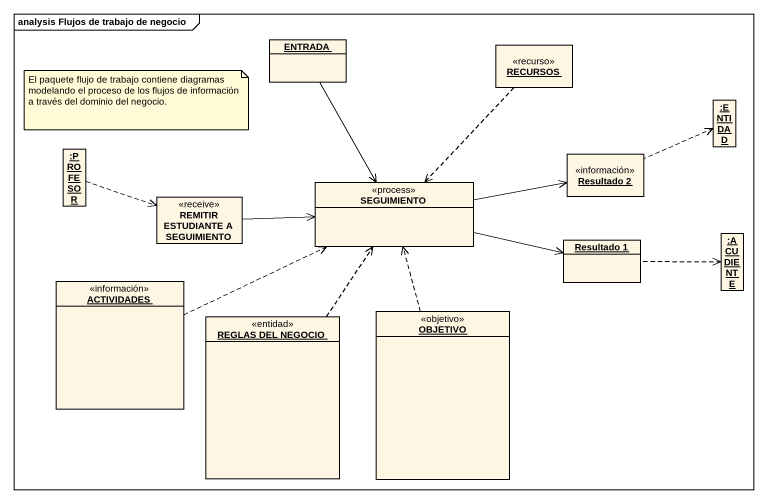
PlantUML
@startuml
mainframe analysis Flujos de trabajo de negocio
hide circle
hide empty members
object ENTRADA
object RECURSOS <<recurso>>
object ":ENTIDAD" as ENTIDAD
object ":PROFESOR" as PROFESOR
object "Resultado 2" as Resultado_2 <<información>>
class "REMITIR ESTUDIANTE A SEGUIMIENTO" as REMITIR_ESTUDIANTE_A <<receive>>
class SEGUIMIENTO <<process>>
object "Resultado 1" as Resultado_1
object ":ACUDIENTE" as ACUDIENTE
object ACTIVIDADES <<información>>
object "REGLAS DEL NEGOCIO" as REGLAS_DEL_NEGOCIO <<entidad>>
object OBJETIVO <<objetivo>>
ENTRADA --> SEGUIMIENTO
RECURSOS ..> SEGUIMIENTO
ENTIDAD <.left. Resultado_2
PROFESOR .right.> REMITIR_ESTUDIANTE_A
REMITIR_ESTUDIANTE_A -right-> SEGUIMIENTO
SEGUIMIENTO -right-> Resultado_2
SEGUIMIENTO -right-> Resultado_1
ACUDIENTE <.left. Resultado_1
ACTIVIDADES .right.> SEGUIMIENTO
REGLAS_DEL_NEGOCIO .up.> SEGUIMIENTO
OBJETIVO .up.> SEGUIMIENTO
note as N1
  El paquete flujo de trabajo contiene diagramas modelando el proceso de los flujos de información a través del dominio del negocio.
end note
@enduml
